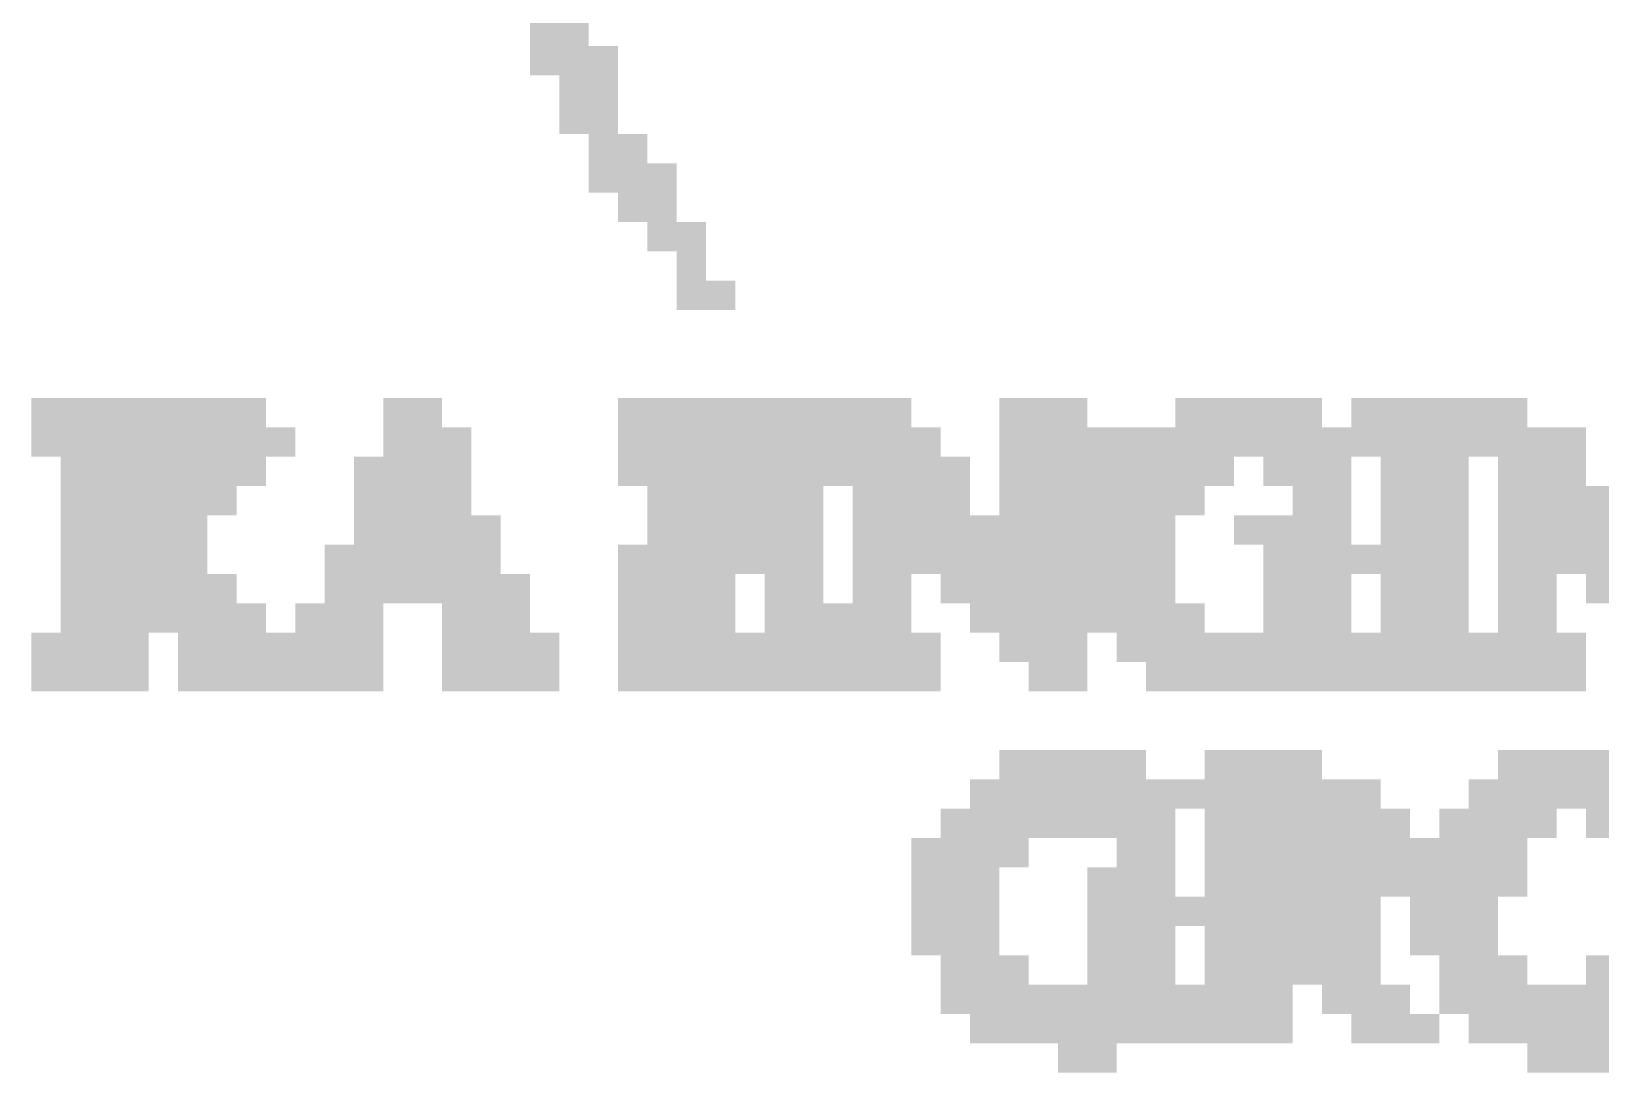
# Paper-space layout '03 Survey and Location' of a CAD drawing. Header units: millimetres. Extents: x 5 to 415, y 7 to 290.
# Drawn here: x 369.41 to 379.04, y 88.08 to 94.47 of the extents above; entities that cross this region are included whole.
import ezdxf

# ---------------------------------------------------------------- set-up
doc = ezdxf.new("R2010")
doc.units = ezdxf.units.MM
doc.layers.add('BRANDING', color=7, linetype='Continuous')

# ---------------------------------------------------------------- blocks, each defined once
blk = doc.blocks.new('SHEET_03')
at = {"layer": 'BRANDING'}
for points in [[(372.47, 94.56), (372.83, 94.56), (372.47, 94.38), (372.83, 94.38)], [(372.47, 94.38), (372.65, 94.38), (372.47, 94.2), (372.65, 94.2)], [(372.65, 94.38), (372.83, 94.38), (372.65, 94.2), (372.83, 94.2)], [(372.83, 94.38), (373.01, 94.38), (372.83, 94.2), (373.01, 94.2)], [(372.65, 94.2), (372.83, 94.2), (372.65, 94.02), (372.83, 94.02)], [(372.83, 94.2), (373.01, 94.2), (372.83, 94.02), (373.01, 94.02)], [(372.65, 94.02), (372.83, 94.02), (372.65, 93.84), (372.83, 93.84)], [(372.83, 94.02), (373.01, 94.02), (372.83, 93.84), (373.01, 93.84)], [(372.83, 93.84), (373.01, 93.84), (372.83, 93.66), (373.01, 93.66)], [(373.01, 93.84), (373.19, 93.84), (373.01, 93.66), (373.19, 93.66)], [(372.83, 93.66), (373.01, 93.66), (372.83, 93.48), (373.01, 93.48)], [(373.01, 93.66), (373.19, 93.66), (373.01, 93.48), (373.19, 93.48)], [(373.19, 93.66), (373.37, 93.66), (373.19, 93.48), (373.37, 93.48)], [(373.01, 93.48), (373.37, 93.48), (373.01, 93.3), (373.37, 93.3)], [(373.19, 93.3), (373.37, 93.3), (373.19, 93.12), (373.37, 93.12)], [(373.37, 93.3), (373.55, 93.3), (373.37, 93.12), (373.55, 93.12)], [(373.37, 93.12), (373.55, 93.12), (373.37, 92.94), (373.55, 92.94)], [(373.37, 92.94), (373.73, 92.94), (373.37, 92.76), (373.73, 92.76)], [(369.41, 92.22), (369.59, 92.22), (369.41, 92.04), (369.59, 92.04)], [(369.59, 92.22), (369.77, 92.22), (369.59, 92.04), (369.77, 92.04)], [(369.77, 92.22), (369.95, 92.22), (369.77, 92.04), (369.95, 92.04)], [(369.95, 92.22), (370.31, 92.22), (369.95, 92.04), (370.31, 92.04)], [(370.31, 92.22), (370.49, 92.22), (370.31, 92.04), (370.49, 92.04)], [(370.49, 92.22), (370.67, 92.22), (370.49, 92.04), (370.67, 92.04)], [(370.67, 92.22), (370.85, 92.22), (370.67, 92.04), (370.85, 92.04)], [(371.57, 92.22), (371.93, 92.22), (371.57, 92.04), (371.93, 92.04)], [(373.01, 92.22), (373.19, 92.22), (373.01, 92.04), (373.19, 92.04)], [(373.19, 92.22), (373.37, 92.22), (373.19, 92.04), (373.37, 92.04)], [(373.37, 92.22), (373.73, 92.22), (373.37, 92.04), (373.73, 92.04)], [(373.73, 92.22), (373.91, 92.22), (373.73, 92.04), (373.91, 92.04)], [(373.91, 92.22), (374.09, 92.22), (373.91, 92.04), (374.09, 92.04)], [(374.09, 92.22), (374.27, 92.22), (374.09, 92.04), (374.27, 92.04)], [(374.27, 92.22), (374.63, 92.22), (374.27, 92.04), (374.63, 92.04)], [(374.63, 92.22), (374.81, 92.22), (374.63, 92.04), (374.81, 92.04)], [(375.35, 92.22), (375.53, 92.22), (375.35, 92.04), (375.53, 92.04)], [(375.53, 92.22), (375.71, 92.22), (375.53, 92.04), (375.71, 92.04)], [(375.71, 92.22), (375.89, 92.22), (375.71, 92.04), (375.89, 92.04)], [(376.43, 92.22), (376.61, 92.22), (376.43, 92.04), (376.61, 92.04)], [(376.61, 92.22), (376.79, 92.22), (376.61, 92.04), (376.79, 92.04)], [(376.79, 92.22), (376.97, 92.22), (376.79, 92.04), (376.97, 92.04)], [(376.97, 92.22), (377.15, 92.22), (376.97, 92.04), (377.15, 92.04)], [(377.15, 92.22), (377.33, 92.22), (377.15, 92.04), (377.33, 92.04)], [(377.51, 92.22), (377.69, 92.22), (377.51, 92.04), (377.69, 92.04)], [(377.69, 92.22), (377.87, 92.22), (377.69, 92.04), (377.87, 92.04)], [(377.87, 92.22), (378.05, 92.22), (377.87, 92.04), (378.05, 92.04)], [(378.05, 92.22), (378.23, 92.22), (378.05, 92.04), (378.23, 92.04)], [(378.23, 92.22), (378.41, 92.22), (378.23, 92.04), (378.41, 92.04)], [(378.41, 92.22), (378.59, 92.22), (378.41, 92.04), (378.59, 92.04)], [(369.41, 92.04), (369.59, 92.04), (369.41, 91.86), (369.59, 91.86)], [(369.59, 92.04), (369.95, 92.04), (369.59, 91.86), (369.95, 91.86)], [(369.95, 92.04), (370.13, 92.04), (369.95, 91.86), (370.13, 91.86)], [(370.13, 92.04), (370.31, 92.04), (370.13, 91.86), (370.31, 91.86)], [(370.31, 92.04), (370.49, 92.04), (370.31, 91.86), (370.49, 91.86)], [(370.49, 92.04), (370.67, 92.04), (370.49, 91.86), (370.67, 91.86)], [(370.67, 92.04), (370.85, 92.04), (370.67, 91.86), (370.85, 91.86)], [(370.85, 92.04), (371.03, 92.04), (370.85, 91.86), (371.03, 91.86)], [(371.57, 92.04), (371.75, 92.04), (371.57, 91.86), (371.75, 91.86)], [(371.75, 92.04), (371.93, 92.04), (371.75, 91.86), (371.93, 91.86)], [(371.93, 92.04), (372.11, 92.04), (371.93, 91.86), (372.11, 91.86)], [(373.01, 92.04), (373.19, 92.04), (373.01, 91.86), (373.19, 91.86)], [(373.19, 92.04), (373.37, 92.04), (373.19, 91.86), (373.37, 91.86)], [(373.37, 92.04), (373.91, 92.04), (373.37, 91.86), (373.91, 91.86)], [(373.91, 92.04), (374.09, 92.04), (373.91, 91.86), (374.09, 91.86)], [(374.09, 92.04), (374.27, 92.04), (374.09, 91.86), (374.27, 91.86)], [(374.27, 92.04), (374.45, 92.04), (374.27, 91.86), (374.45, 91.86)], [(374.45, 92.04), (374.63, 92.04), (374.45, 91.86), (374.63, 91.86)], [(374.63, 92.04), (374.81, 92.04), (374.63, 91.86), (374.81, 91.86)], [(374.81, 92.04), (374.99, 92.04), (374.81, 91.86), (374.99, 91.86)], [(375.35, 92.04), (375.53, 92.04), (375.35, 91.86), (375.53, 91.86)], [(375.53, 92.04), (375.71, 92.04), (375.53, 91.86), (375.71, 91.86)], [(375.71, 92.04), (375.89, 92.04), (375.71, 91.86), (375.89, 91.86)], [(375.89, 92.04), (376.25, 92.04), (375.89, 91.86), (376.25, 91.86)], [(376.25, 92.04), (376.43, 92.04), (376.25, 91.86), (376.43, 91.86)], [(376.43, 92.04), (376.61, 92.04), (376.43, 91.86), (376.61, 91.86)], [(376.61, 92.04), (376.79, 92.04), (376.61, 91.86), (376.79, 91.86)], [(376.79, 92.04), (376.97, 92.04), (376.79, 91.86), (376.97, 91.86)], [(376.97, 92.04), (377.15, 92.04), (376.97, 91.86), (377.15, 91.86)], [(377.15, 92.04), (377.33, 92.04), (377.15, 91.86), (377.33, 91.86)], [(377.33, 92.04), (377.51, 92.04), (377.33, 91.86), (377.51, 91.86)], [(377.51, 92.04), (377.69, 92.04), (377.51, 91.86), (377.69, 91.86)], [(377.69, 92.04), (377.87, 92.04), (377.69, 91.86), (377.87, 91.86)], [(377.87, 92.04), (378.23, 92.04), (377.87, 91.86), (378.23, 91.86)], [(378.23, 92.04), (378.41, 92.04), (378.23, 91.86), (378.41, 91.86)], [(378.41, 92.04), (378.59, 92.04), (378.41, 91.86), (378.59, 91.86)], [(378.59, 92.04), (378.77, 92.04), (378.59, 91.86), (378.77, 91.86)], [(378.77, 92.04), (378.95, 92.04), (378.77, 91.86), (378.95, 91.86)], [(369.59, 91.86), (369.77, 91.86), (369.59, 91.68), (369.77, 91.68)], [(369.77, 91.86), (369.95, 91.86), (369.77, 91.68), (369.95, 91.68)], [(369.95, 91.86), (370.31, 91.86), (369.95, 91.68), (370.31, 91.68)], [(370.31, 91.86), (370.49, 91.86), (370.31, 91.68), (370.49, 91.68)], [(370.49, 91.86), (370.67, 91.86), (370.49, 91.68), (370.67, 91.68)], [(370.67, 91.86), (370.85, 91.86), (370.67, 91.68), (370.85, 91.68)], [(371.39, 91.86), (371.57, 91.86), (371.39, 91.68), (371.57, 91.68)], [(371.57, 91.86), (371.93, 91.86), (371.57, 91.68), (371.93, 91.68)], [(371.93, 91.86), (372.11, 91.86), (371.93, 91.68), (372.11, 91.68)], [(373.01, 91.86), (373.19, 91.86), (373.01, 91.68), (373.19, 91.68)], [(373.19, 91.86), (373.55, 91.86), (373.19, 91.68), (373.55, 91.68)], [(373.55, 91.86), (373.73, 91.86), (373.55, 91.68), (373.73, 91.68)], [(373.73, 91.86), (373.91, 91.86), (373.73, 91.68), (373.91, 91.68)], [(373.91, 91.86), (374.09, 91.86), (373.91, 91.68), (374.09, 91.68)], [(374.09, 91.86), (374.27, 91.86), (374.09, 91.68), (374.27, 91.68)], [(374.27, 91.86), (374.45, 91.86), (374.27, 91.68), (374.45, 91.68)], [(374.45, 91.86), (374.63, 91.86), (374.45, 91.68), (374.63, 91.68)], [(374.63, 91.86), (374.81, 91.86), (374.63, 91.68), (374.81, 91.68)], [(374.81, 91.86), (374.99, 91.86), (374.81, 91.68), (374.99, 91.68)], [(374.99, 91.86), (375.17, 91.86), (374.99, 91.68), (375.17, 91.68)], [(375.35, 91.86), (375.53, 91.86), (375.35, 91.68), (375.53, 91.68)], [(375.53, 91.86), (375.71, 91.86), (375.53, 91.68), (375.71, 91.68)], [(375.71, 91.86), (375.89, 91.86), (375.71, 91.68), (375.89, 91.68)], [(375.89, 91.86), (376.07, 91.86), (375.89, 91.68), (376.07, 91.68)], [(376.07, 91.86), (376.25, 91.86), (376.07, 91.68), (376.25, 91.68)], [(376.25, 91.86), (376.43, 91.86), (376.25, 91.68), (376.43, 91.68)], [(376.43, 91.86), (376.61, 91.86), (376.43, 91.68), (376.61, 91.68)], [(376.61, 91.86), (376.79, 91.86), (376.61, 91.68), (376.79, 91.68)], [(376.97, 91.86), (377.15, 91.86), (376.97, 91.68), (377.15, 91.68)], [(377.15, 91.86), (377.33, 91.86), (377.15, 91.68), (377.33, 91.68)], [(377.33, 91.86), (377.51, 91.86), (377.33, 91.68), (377.51, 91.68)], [(377.69, 91.86), (377.87, 91.86), (377.69, 91.68), (377.87, 91.68)], [(377.87, 91.86), (378.05, 91.86), (377.87, 91.68), (378.05, 91.68)], [(378.05, 91.86), (378.23, 91.86), (378.05, 91.68), (378.23, 91.68)], [(378.41, 91.86), (378.59, 91.86), (378.41, 91.68), (378.59, 91.68)], [(378.59, 91.86), (378.77, 91.86), (378.59, 91.68), (378.77, 91.68)], [(378.77, 91.86), (378.95, 91.86), (378.77, 91.68), (378.95, 91.68)], [(369.59, 91.68), (369.77, 91.68), (369.59, 91.5), (369.77, 91.5)], [(369.77, 91.68), (369.95, 91.68), (369.77, 91.5), (369.95, 91.5)], [(369.95, 91.68), (370.13, 91.68), (369.95, 91.5), (370.13, 91.5)], [(370.13, 91.68), (370.31, 91.68), (370.13, 91.5), (370.31, 91.5)], [(370.31, 91.68), (370.49, 91.68), (370.31, 91.5), (370.49, 91.5)], [(370.49, 91.68), (370.67, 91.68), (370.49, 91.5), (370.67, 91.5)], [(371.39, 91.68), (371.57, 91.68), (371.39, 91.5), (371.57, 91.5)], [(371.57, 91.68), (371.75, 91.68), (371.57, 91.5), (371.75, 91.5)], [(371.75, 91.68), (371.93, 91.68), (371.75, 91.5), (371.93, 91.5)], [(371.93, 91.68), (372.11, 91.68), (371.93, 91.5), (372.11, 91.5)], [(373.19, 91.68), (373.55, 91.68), (373.19, 91.5), (373.55, 91.5)], [(373.55, 91.68), (373.91, 91.68), (373.55, 91.5), (373.91, 91.5)], [(373.91, 91.68), (374.09, 91.68), (373.91, 91.5), (374.09, 91.5)], [(374.09, 91.68), (374.27, 91.68), (374.09, 91.5), (374.27, 91.5)], [(374.45, 91.68), (374.63, 91.68), (374.45, 91.5), (374.63, 91.5)], [(374.63, 91.68), (374.99, 91.68), (374.63, 91.5), (374.99, 91.5)], [(374.99, 91.68), (375.17, 91.68), (374.99, 91.5), (375.17, 91.5)], [(375.35, 91.68), (375.53, 91.68), (375.35, 91.5), (375.53, 91.5)], [(375.53, 91.68), (375.71, 91.68), (375.53, 91.5), (375.71, 91.5)], [(375.71, 91.68), (376.07, 91.68), (375.71, 91.5), (376.07, 91.5)], [(376.07, 91.68), (376.25, 91.68), (376.07, 91.5), (376.25, 91.5)], [(376.25, 91.68), (376.43, 91.68), (376.25, 91.5), (376.43, 91.5)], [(376.43, 91.68), (376.61, 91.68), (376.43, 91.5), (376.61, 91.5)], [(377.15, 91.68), (377.51, 91.68), (377.15, 91.5), (377.51, 91.5)], [(377.69, 91.68), (377.87, 91.68), (377.69, 91.5), (377.87, 91.5)], [(377.87, 91.68), (378.05, 91.68), (377.87, 91.5), (378.05, 91.5)], [(378.05, 91.68), (378.23, 91.68), (378.05, 91.5), (378.23, 91.5)], [(378.41, 91.68), (378.59, 91.68), (378.41, 91.5), (378.59, 91.5)], [(378.59, 91.68), (378.77, 91.68), (378.59, 91.5), (378.77, 91.5)], [(378.77, 91.68), (378.95, 91.68), (378.77, 91.5), (378.95, 91.5)], [(378.95, 91.68), (379.13, 91.68), (378.95, 91.5), (379.13, 91.5)], [(369.59, 91.5), (369.77, 91.5), (369.59, 91.32), (369.77, 91.32)], [(369.77, 91.5), (370.13, 91.5), (369.77, 91.32), (370.13, 91.32)], [(370.13, 91.5), (370.31, 91.5), (370.13, 91.32), (370.31, 91.32)], [(370.31, 91.5), (370.49, 91.5), (370.31, 91.32), (370.49, 91.32)], [(371.39, 91.5), (371.75, 91.5), (371.39, 91.32), (371.75, 91.32)], [(371.75, 91.5), (371.93, 91.5), (371.75, 91.32), (371.93, 91.32)], [(371.93, 91.5), (372.11, 91.5), (371.93, 91.32), (372.11, 91.32)], [(372.11, 91.5), (372.29, 91.5), (372.11, 91.32), (372.29, 91.32)], [(373.19, 91.5), (373.55, 91.5), (373.19, 91.32), (373.55, 91.32)], [(373.55, 91.5), (374.09, 91.5), (373.55, 91.32), (374.09, 91.32)], [(374.09, 91.5), (374.27, 91.5), (374.09, 91.32), (374.27, 91.32)], [(374.45, 91.5), (374.63, 91.5), (374.45, 91.32), (374.63, 91.32)], [(374.63, 91.5), (374.99, 91.5), (374.63, 91.32), (374.99, 91.32)], [(374.99, 91.5), (375.17, 91.5), (374.99, 91.32), (375.17, 91.32)], [(375.17, 91.5), (375.35, 91.5), (375.17, 91.32), (375.35, 91.32)], [(375.35, 91.5), (375.53, 91.5), (375.35, 91.32), (375.53, 91.32)], [(375.53, 91.5), (375.71, 91.5), (375.53, 91.32), (375.71, 91.32)], [(375.71, 91.5), (375.89, 91.5), (375.71, 91.32), (375.89, 91.32)], [(375.89, 91.5), (376.07, 91.5), (375.89, 91.32), (376.07, 91.32)], [(376.07, 91.5), (376.25, 91.5), (376.07, 91.32), (376.25, 91.32)], [(376.25, 91.5), (376.43, 91.5), (376.25, 91.32), (376.43, 91.32)], [(376.79, 91.5), (376.97, 91.5), (376.79, 91.32), (376.97, 91.32)], [(376.97, 91.5), (377.33, 91.5), (376.97, 91.32), (377.33, 91.32)], [(377.33, 91.5), (377.51, 91.5), (377.33, 91.32), (377.51, 91.32)], [(377.69, 91.5), (377.87, 91.5), (377.69, 91.32), (377.87, 91.32)], [(377.87, 91.5), (378.05, 91.5), (377.87, 91.32), (378.05, 91.32)], [(378.05, 91.5), (378.23, 91.5), (378.05, 91.32), (378.23, 91.32)], [(378.41, 91.5), (378.59, 91.5), (378.41, 91.32), (378.59, 91.32)], [(378.59, 91.5), (378.77, 91.5), (378.59, 91.32), (378.77, 91.32)], [(378.77, 91.5), (379.13, 91.5), (378.77, 91.32), (379.13, 91.32)], [(369.59, 91.32), (369.77, 91.32), (369.59, 91.14), (369.77, 91.14)], [(369.77, 91.32), (370.13, 91.32), (369.77, 91.14), (370.13, 91.14)], [(370.13, 91.32), (370.31, 91.32), (370.13, 91.14), (370.31, 91.14)], [(370.31, 91.32), (370.49, 91.32), (370.31, 91.14), (370.49, 91.14)], [(371.21, 91.32), (371.39, 91.32), (371.21, 91.14), (371.39, 91.14)], [(371.39, 91.32), (371.57, 91.32), (371.39, 91.14), (371.57, 91.14)], [(371.57, 91.32), (371.93, 91.32), (371.57, 91.14), (371.93, 91.14)], [(371.93, 91.32), (372.11, 91.32), (371.93, 91.14), (372.11, 91.14)], [(372.11, 91.32), (372.29, 91.32), (372.11, 91.14), (372.29, 91.14)], [(373.01, 91.32), (373.19, 91.32), (373.01, 91.14), (373.19, 91.14)], [(373.19, 91.32), (373.55, 91.32), (373.19, 91.14), (373.55, 91.14)], [(373.55, 91.32), (374.09, 91.32), (373.55, 91.14), (374.09, 91.14)], [(374.09, 91.32), (374.27, 91.32), (374.09, 91.14), (374.27, 91.14)], [(374.45, 91.32), (374.63, 91.32), (374.45, 91.14), (374.63, 91.14)], [(374.63, 91.32), (374.81, 91.32), (374.63, 91.14), (374.81, 91.14)], [(374.81, 91.32), (374.99, 91.32), (374.81, 91.14), (374.99, 91.14)], [(374.99, 91.32), (375.17, 91.32), (374.99, 91.14), (375.17, 91.14)], [(375.17, 91.32), (375.35, 91.32), (375.17, 91.14), (375.35, 91.14)], [(375.35, 91.32), (375.53, 91.32), (375.35, 91.14), (375.53, 91.14)], [(375.53, 91.32), (375.71, 91.32), (375.53, 91.14), (375.71, 91.14)], [(375.71, 91.32), (375.89, 91.32), (375.71, 91.14), (375.89, 91.14)], [(375.89, 91.32), (376.07, 91.32), (375.89, 91.14), (376.07, 91.14)], [(376.07, 91.32), (376.25, 91.32), (376.07, 91.14), (376.25, 91.14)], [(376.25, 91.32), (376.43, 91.32), (376.25, 91.14), (376.43, 91.14)], [(376.97, 91.32), (377.15, 91.32), (376.97, 91.14), (377.15, 91.14)], [(377.15, 91.32), (377.33, 91.32), (377.15, 91.14), (377.33, 91.14)], [(377.33, 91.32), (377.51, 91.32), (377.33, 91.14), (377.51, 91.14)], [(377.51, 91.32), (377.69, 91.32), (377.51, 91.14), (377.69, 91.14)], [(377.69, 91.32), (377.87, 91.32), (377.69, 91.14), (377.87, 91.14)], [(377.87, 91.32), (378.05, 91.32), (377.87, 91.14), (378.05, 91.14)], [(378.05, 91.32), (378.23, 91.32), (378.05, 91.14), (378.23, 91.14)], [(378.41, 91.32), (378.59, 91.32), (378.41, 91.14), (378.59, 91.14)], [(378.59, 91.32), (378.77, 91.32), (378.59, 91.14), (378.77, 91.14)], [(378.77, 91.32), (378.95, 91.32), (378.77, 91.14), (378.95, 91.14)], [(378.95, 91.32), (379.31, 91.32), (378.95, 91.14), (379.31, 91.14)], [(369.59, 91.14), (369.77, 91.14), (369.59, 90.96), (369.77, 90.96)], [(369.77, 91.14), (369.95, 91.14), (369.77, 90.96), (369.95, 90.96)], [(369.95, 91.14), (370.13, 91.14), (369.95, 90.96), (370.13, 90.96)], [(370.13, 91.14), (370.31, 91.14), (370.13, 90.96), (370.31, 90.96)], [(370.31, 91.14), (370.49, 91.14), (370.31, 90.96), (370.49, 90.96)], [(370.49, 91.14), (370.67, 91.14), (370.49, 90.96), (370.67, 90.96)], [(371.21, 91.14), (371.39, 91.14), (371.21, 90.96), (371.39, 90.96)], [(371.39, 91.14), (371.57, 91.14), (371.39, 90.96), (371.57, 90.96)], [(371.57, 91.14), (371.93, 91.14), (371.57, 90.96), (371.93, 90.96)], [(371.93, 91.14), (372.11, 91.14), (371.93, 90.96), (372.11, 90.96)], [(372.11, 91.14), (372.29, 91.14), (372.11, 90.96), (372.29, 90.96)], [(372.29, 91.14), (372.47, 91.14), (372.29, 90.96), (372.47, 90.96)], [(373.01, 91.14), (373.19, 91.14), (373.01, 90.96), (373.19, 90.96)], [(373.19, 91.14), (373.37, 91.14), (373.19, 90.96), (373.37, 90.96)], [(373.37, 91.14), (373.55, 91.14), (373.37, 90.96), (373.55, 90.96)], [(373.55, 91.14), (373.73, 91.14), (373.55, 90.96), (373.73, 90.96)], [(373.91, 91.14), (374.09, 91.14), (373.91, 90.96), (374.09, 90.96)], [(374.09, 91.14), (374.27, 91.14), (374.09, 90.96), (374.27, 90.96)], [(374.45, 91.14), (374.63, 91.14), (374.45, 90.96), (374.63, 90.96)], [(374.63, 91.14), (374.81, 91.14), (374.63, 90.96), (374.81, 90.96)], [(374.99, 91.14), (375.17, 91.14), (374.99, 90.96), (375.17, 90.96)], [(375.17, 91.14), (375.71, 91.14), (375.17, 90.96), (375.71, 90.96)], [(375.71, 91.14), (375.89, 91.14), (375.71, 90.96), (375.89, 90.96)], [(375.89, 91.14), (376.07, 91.14), (375.89, 90.96), (376.07, 90.96)], [(376.07, 91.14), (376.25, 91.14), (376.07, 90.96), (376.25, 90.96)], [(376.25, 91.14), (376.43, 91.14), (376.25, 90.96), (376.43, 90.96)], [(376.97, 91.14), (377.15, 91.14), (376.97, 90.96), (377.15, 90.96)], [(377.15, 91.14), (377.33, 91.14), (377.15, 90.96), (377.33, 90.96)], [(377.33, 91.14), (377.51, 91.14), (377.33, 90.96), (377.51, 90.96)], [(377.69, 91.14), (377.87, 91.14), (377.69, 90.96), (377.87, 90.96)], [(377.87, 91.14), (378.05, 91.14), (377.87, 90.96), (378.05, 90.96)], [(378.05, 91.14), (378.23, 91.14), (378.05, 90.96), (378.23, 90.96)], [(378.41, 91.14), (378.59, 91.14), (378.41, 90.96), (378.59, 90.96)], [(378.59, 91.14), (378.77, 91.14), (378.59, 90.96), (378.77, 90.96)], [(378.95, 91.14), (379.13, 91.14), (378.95, 90.96), (379.13, 90.96)], [(369.59, 90.96), (369.95, 90.96), (369.59, 90.78), (369.95, 90.78)], [(369.95, 90.96), (370.13, 90.96), (369.95, 90.78), (370.13, 90.78)], [(370.13, 90.96), (370.31, 90.96), (370.13, 90.78), (370.31, 90.78)], [(370.31, 90.96), (370.49, 90.96), (370.31, 90.78), (370.49, 90.78)], [(370.49, 90.96), (370.67, 90.96), (370.49, 90.78), (370.67, 90.78)], [(370.67, 90.96), (370.85, 90.96), (370.67, 90.78), (370.85, 90.78)], [(371.03, 90.96), (371.21, 90.96), (371.03, 90.78), (371.21, 90.78)], [(371.21, 90.96), (371.39, 90.96), (371.21, 90.78), (371.39, 90.78)], [(371.39, 90.96), (371.57, 90.96), (371.39, 90.78), (371.57, 90.78)], [(371.93, 90.96), (372.11, 90.96), (371.93, 90.78), (372.11, 90.78)], [(372.11, 90.96), (372.29, 90.96), (372.11, 90.78), (372.29, 90.78)], [(372.29, 90.96), (372.47, 90.96), (372.29, 90.78), (372.47, 90.78)], [(373.01, 90.96), (373.19, 90.96), (373.01, 90.78), (373.19, 90.78)], [(373.19, 90.96), (373.37, 90.96), (373.19, 90.78), (373.37, 90.78)], [(373.37, 90.96), (373.55, 90.96), (373.37, 90.78), (373.55, 90.78)], [(373.55, 90.96), (373.73, 90.96), (373.55, 90.78), (373.73, 90.78)], [(373.91, 90.96), (374.09, 90.96), (373.91, 90.78), (374.09, 90.78)], [(374.09, 90.96), (374.27, 90.96), (374.09, 90.78), (374.27, 90.78)], [(374.27, 90.96), (374.45, 90.96), (374.27, 90.78), (374.45, 90.78)], [(374.45, 90.96), (374.63, 90.96), (374.45, 90.78), (374.63, 90.78)], [(374.63, 90.96), (374.81, 90.96), (374.63, 90.78), (374.81, 90.78)], [(375.17, 90.96), (375.35, 90.96), (375.17, 90.78), (375.35, 90.78)], [(375.35, 90.96), (375.53, 90.96), (375.35, 90.78), (375.53, 90.78)], [(375.53, 90.96), (375.71, 90.96), (375.53, 90.78), (375.71, 90.78)], [(375.71, 90.96), (375.89, 90.96), (375.71, 90.78), (375.89, 90.78)], [(375.89, 90.96), (376.07, 90.96), (375.89, 90.78), (376.07, 90.78)], [(376.07, 90.96), (376.25, 90.96), (376.07, 90.78), (376.25, 90.78)], [(376.25, 90.96), (376.43, 90.96), (376.25, 90.78), (376.43, 90.78)], [(376.43, 90.96), (376.61, 90.96), (376.43, 90.78), (376.61, 90.78)], [(376.97, 90.96), (377.15, 90.96), (376.97, 90.78), (377.15, 90.78)], [(377.15, 90.96), (377.33, 90.96), (377.15, 90.78), (377.33, 90.78)], [(377.33, 90.96), (377.51, 90.96), (377.33, 90.78), (377.51, 90.78)], [(377.69, 90.96), (377.87, 90.96), (377.69, 90.78), (377.87, 90.78)], [(377.87, 90.96), (378.05, 90.96), (377.87, 90.78), (378.05, 90.78)], [(378.05, 90.96), (378.23, 90.96), (378.05, 90.78), (378.23, 90.78)], [(378.41, 90.96), (378.59, 90.96), (378.41, 90.78), (378.59, 90.78)], [(378.59, 90.96), (378.77, 90.96), (378.59, 90.78), (378.77, 90.78)], [(369.41, 90.78), (369.59, 90.78), (369.41, 90.6), (369.59, 90.6)], [(369.59, 90.78), (369.95, 90.78), (369.59, 90.6), (369.95, 90.6)], [(369.95, 90.78), (370.13, 90.78), (369.95, 90.6), (370.13, 90.6)], [(370.31, 90.78), (370.49, 90.78), (370.31, 90.6), (370.49, 90.6)], [(370.49, 90.78), (370.67, 90.78), (370.49, 90.6), (370.67, 90.6)], [(370.67, 90.78), (370.85, 90.78), (370.67, 90.6), (370.85, 90.6)], [(370.85, 90.78), (371.03, 90.78), (370.85, 90.6), (371.03, 90.6)], [(371.03, 90.78), (371.21, 90.78), (371.03, 90.6), (371.21, 90.6)], [(371.21, 90.78), (371.39, 90.78), (371.21, 90.6), (371.39, 90.6)], [(371.39, 90.78), (371.57, 90.78), (371.39, 90.6), (371.57, 90.6)], [(371.93, 90.78), (372.11, 90.78), (371.93, 90.6), (372.11, 90.6)], [(372.11, 90.78), (372.29, 90.78), (372.11, 90.6), (372.29, 90.6)], [(372.29, 90.78), (372.47, 90.78), (372.29, 90.6), (372.47, 90.6)], [(372.47, 90.78), (372.65, 90.78), (372.47, 90.6), (372.65, 90.6)], [(373.01, 90.78), (373.19, 90.78), (373.01, 90.6), (373.19, 90.6)], [(373.19, 90.78), (373.37, 90.78), (373.19, 90.6), (373.37, 90.6)], [(373.37, 90.78), (373.55, 90.78), (373.37, 90.6), (373.55, 90.6)], [(373.55, 90.78), (373.91, 90.78), (373.55, 90.6), (373.91, 90.6)], [(373.91, 90.78), (374.27, 90.78), (373.91, 90.6), (374.27, 90.6)], [(374.27, 90.78), (374.45, 90.78), (374.27, 90.6), (374.45, 90.6)], [(374.45, 90.78), (374.63, 90.78), (374.45, 90.6), (374.63, 90.6)], [(374.63, 90.78), (374.81, 90.78), (374.63, 90.6), (374.81, 90.6)], [(374.81, 90.78), (374.99, 90.78), (374.81, 90.6), (374.99, 90.6)], [(375.35, 90.78), (375.53, 90.78), (375.35, 90.6), (375.53, 90.6)], [(375.53, 90.78), (375.71, 90.78), (375.53, 90.6), (375.71, 90.6)], [(375.71, 90.78), (375.89, 90.78), (375.71, 90.6), (375.89, 90.6)], [(376.07, 90.78), (376.25, 90.78), (376.07, 90.6), (376.25, 90.6)], [(376.25, 90.78), (376.43, 90.78), (376.25, 90.6), (376.43, 90.6)], [(376.43, 90.78), (376.61, 90.78), (376.43, 90.6), (376.61, 90.6)], [(376.61, 90.78), (376.97, 90.78), (376.61, 90.6), (376.97, 90.6)], [(376.97, 90.78), (377.15, 90.78), (376.97, 90.6), (377.15, 90.6)], [(377.15, 90.78), (377.33, 90.78), (377.15, 90.6), (377.33, 90.6)], [(377.33, 90.78), (377.69, 90.78), (377.33, 90.6), (377.69, 90.6)], [(377.69, 90.78), (378.05, 90.78), (377.69, 90.6), (378.05, 90.6)], [(378.05, 90.78), (378.41, 90.78), (378.05, 90.6), (378.41, 90.6)], [(378.41, 90.78), (378.59, 90.78), (378.41, 90.6), (378.59, 90.6)], [(378.59, 90.78), (378.77, 90.78), (378.59, 90.6), (378.77, 90.6)], [(378.77, 90.78), (378.95, 90.78), (378.77, 90.6), (378.95, 90.6)], [(369.41, 90.6), (369.59, 90.6), (369.41, 90.42), (369.59, 90.42)], [(369.59, 90.6), (369.77, 90.6), (369.59, 90.42), (369.77, 90.42)], [(369.77, 90.6), (369.95, 90.6), (369.77, 90.42), (369.95, 90.42)], [(369.95, 90.6), (370.13, 90.6), (369.95, 90.42), (370.13, 90.42)], [(370.31, 90.6), (370.49, 90.6), (370.31, 90.42), (370.49, 90.42)], [(370.49, 90.6), (370.85, 90.6), (370.49, 90.42), (370.85, 90.42)], [(370.85, 90.6), (371.39, 90.6), (370.85, 90.42), (371.39, 90.42)], [(371.39, 90.6), (371.57, 90.6), (371.39, 90.42), (371.57, 90.42)], [(371.93, 90.6), (372.11, 90.6), (371.93, 90.42), (372.11, 90.42)], [(372.11, 90.6), (372.47, 90.6), (372.11, 90.42), (372.47, 90.42)], [(372.47, 90.6), (372.65, 90.6), (372.47, 90.42), (372.65, 90.42)], [(373.01, 90.6), (373.19, 90.6), (373.01, 90.42), (373.19, 90.42)], [(373.19, 90.6), (374.09, 90.6), (373.19, 90.42), (374.09, 90.42)], [(374.09, 90.6), (374.27, 90.6), (374.09, 90.42), (374.27, 90.42)], [(374.27, 90.6), (374.45, 90.6), (374.27, 90.42), (374.45, 90.42)], [(374.45, 90.6), (374.63, 90.6), (374.45, 90.42), (374.63, 90.42)], [(374.63, 90.6), (374.81, 90.6), (374.63, 90.42), (374.81, 90.42)], [(374.81, 90.6), (374.99, 90.6), (374.81, 90.42), (374.99, 90.42)], [(375.53, 90.6), (375.71, 90.6), (375.53, 90.42), (375.71, 90.42)], [(375.71, 90.6), (375.89, 90.6), (375.71, 90.42), (375.89, 90.42)], [(376.25, 90.6), (376.43, 90.6), (376.25, 90.42), (376.43, 90.42)], [(376.43, 90.6), (376.61, 90.6), (376.43, 90.42), (376.61, 90.42)], [(376.61, 90.6), (377.15, 90.6), (376.61, 90.42), (377.15, 90.42)], [(377.15, 90.6), (377.33, 90.6), (377.15, 90.42), (377.33, 90.42)], [(377.33, 90.6), (377.51, 90.6), (377.33, 90.42), (377.51, 90.42)], [(377.51, 90.6), (377.69, 90.6), (377.51, 90.42), (377.69, 90.42)], [(377.69, 90.6), (378.05, 90.6), (377.69, 90.42), (378.05, 90.42)], [(378.05, 90.6), (378.23, 90.6), (378.05, 90.42), (378.23, 90.42)], [(378.23, 90.6), (378.41, 90.6), (378.23, 90.42), (378.41, 90.42)], [(378.41, 90.6), (378.77, 90.6), (378.41, 90.42), (378.77, 90.42)], [(378.77, 90.6), (378.95, 90.6), (378.77, 90.42), (378.95, 90.42)], [(375.35, 90.06), (375.53, 90.06), (375.35, 89.88), (375.53, 89.88)], [(375.53, 90.06), (375.89, 90.06), (375.53, 89.88), (375.89, 89.88)], [(375.89, 90.06), (376.25, 90.06), (375.89, 89.88), (376.25, 89.88)], [(376.61, 90.06), (377.33, 90.06), (376.61, 89.88), (377.33, 89.88)], [(378.41, 90.06), (378.59, 90.06), (378.41, 89.88), (378.59, 89.88)], [(378.59, 90.06), (378.95, 90.06), (378.59, 89.88), (378.95, 89.88)], [(378.95, 90.06), (379.13, 90.06), (378.95, 89.88), (379.13, 89.88)], [(375.17, 89.88), (375.35, 89.88), (375.17, 89.7), (375.35, 89.7)], [(375.35, 89.88), (375.71, 89.88), (375.35, 89.7), (375.71, 89.7)], [(375.71, 89.88), (375.89, 89.88), (375.71, 89.7), (375.89, 89.7)], [(375.89, 89.88), (376.07, 89.88), (375.89, 89.7), (376.07, 89.7)], [(376.07, 89.88), (376.25, 89.88), (376.07, 89.7), (376.25, 89.7)], [(376.25, 89.88), (376.61, 89.88), (376.25, 89.7), (376.61, 89.7)], [(376.61, 89.88), (376.79, 89.88), (376.61, 89.7), (376.79, 89.7)], [(376.79, 89.88), (376.97, 89.88), (376.79, 89.7), (376.97, 89.7)], [(376.97, 89.88), (377.33, 89.88), (376.97, 89.7), (377.33, 89.7)], [(377.33, 89.88), (377.51, 89.88), (377.33, 89.7), (377.51, 89.7)], [(377.51, 89.88), (377.69, 89.88), (377.51, 89.7), (377.69, 89.7)], [(378.23, 89.88), (378.41, 89.88), (378.23, 89.7), (378.41, 89.7)], [(378.41, 89.88), (378.59, 89.88), (378.41, 89.7), (378.59, 89.7)], [(378.59, 89.88), (379.13, 89.88), (378.59, 89.7), (379.13, 89.7)], [(374.99, 89.7), (375.17, 89.7), (374.99, 89.52), (375.17, 89.52)], [(375.17, 89.7), (375.35, 89.7), (375.17, 89.52), (375.35, 89.52)], [(375.35, 89.7), (375.53, 89.7), (375.35, 89.52), (375.53, 89.52)], [(375.53, 89.7), (376.07, 89.7), (375.53, 89.52), (376.07, 89.52)], [(376.07, 89.7), (376.25, 89.7), (376.07, 89.52), (376.25, 89.52)], [(376.25, 89.7), (376.43, 89.7), (376.25, 89.52), (376.43, 89.52)], [(376.61, 89.7), (376.79, 89.7), (376.61, 89.52), (376.79, 89.52)], [(376.79, 89.7), (376.97, 89.7), (376.79, 89.52), (376.97, 89.52)], [(376.97, 89.7), (377.33, 89.7), (376.97, 89.52), (377.33, 89.52)], [(377.33, 89.7), (377.51, 89.7), (377.33, 89.52), (377.51, 89.52)], [(377.51, 89.7), (377.69, 89.7), (377.51, 89.52), (377.69, 89.52)], [(377.69, 89.7), (377.87, 89.7), (377.69, 89.52), (377.87, 89.52)], [(378.05, 89.7), (378.23, 89.7), (378.05, 89.52), (378.23, 89.52)], [(378.23, 89.7), (378.59, 89.7), (378.23, 89.52), (378.59, 89.52)], [(378.59, 89.7), (378.77, 89.7), (378.59, 89.52), (378.77, 89.52)], [(378.95, 89.7), (379.13, 89.7), (378.95, 89.52), (379.13, 89.52)], [(374.81, 89.52), (374.99, 89.52), (374.81, 89.34), (374.99, 89.34)], [(374.99, 89.52), (375.35, 89.52), (374.99, 89.34), (375.35, 89.34)], [(375.35, 89.52), (375.53, 89.52), (375.35, 89.34), (375.53, 89.34)], [(376.07, 89.52), (376.25, 89.52), (376.07, 89.34), (376.25, 89.34)], [(376.25, 89.52), (376.43, 89.52), (376.25, 89.34), (376.43, 89.34)], [(376.61, 89.52), (376.79, 89.52), (376.61, 89.34), (376.79, 89.34)], [(376.79, 89.52), (376.97, 89.52), (376.79, 89.34), (376.97, 89.34)], [(376.97, 89.52), (377.33, 89.52), (376.97, 89.34), (377.33, 89.34)], [(377.33, 89.52), (377.51, 89.52), (377.33, 89.34), (377.51, 89.34)], [(377.51, 89.52), (377.69, 89.52), (377.51, 89.34), (377.69, 89.34)], [(377.69, 89.52), (377.87, 89.52), (377.69, 89.34), (377.87, 89.34)], [(377.87, 89.52), (378.05, 89.52), (377.87, 89.34), (378.05, 89.34)], [(378.05, 89.52), (378.23, 89.52), (378.05, 89.34), (378.23, 89.34)], [(378.23, 89.52), (378.41, 89.52), (378.23, 89.34), (378.41, 89.34)], [(378.41, 89.52), (378.59, 89.52), (378.41, 89.34), (378.59, 89.34)], [(374.81, 89.34), (374.99, 89.34), (374.81, 89.16), (374.99, 89.16)], [(374.99, 89.34), (375.17, 89.34), (374.99, 89.16), (375.17, 89.16)], [(375.17, 89.34), (375.35, 89.34), (375.17, 89.16), (375.35, 89.16)], [(375.89, 89.34), (376.43, 89.34), (375.89, 89.16), (376.43, 89.16)], [(376.61, 89.34), (376.79, 89.34), (376.61, 89.16), (376.79, 89.16)], [(376.79, 89.34), (376.97, 89.34), (376.79, 89.16), (376.97, 89.16)], [(376.97, 89.34), (377.15, 89.34), (376.97, 89.16), (377.15, 89.16)], [(377.15, 89.34), (377.33, 89.34), (377.15, 89.16), (377.33, 89.16)], [(377.33, 89.34), (377.69, 89.34), (377.33, 89.16), (377.69, 89.16)], [(377.69, 89.34), (377.87, 89.34), (377.69, 89.16), (377.87, 89.16)], [(377.87, 89.34), (378.05, 89.34), (377.87, 89.16), (378.05, 89.16)], [(378.05, 89.34), (378.41, 89.34), (378.05, 89.16), (378.41, 89.16)], [(378.41, 89.34), (378.59, 89.34), (378.41, 89.16), (378.59, 89.16)], [(374.81, 89.16), (374.99, 89.16), (374.81, 88.98), (374.99, 88.98)], [(374.99, 89.16), (375.17, 89.16), (374.99, 88.98), (375.17, 88.98)], [(375.17, 89.16), (375.35, 89.16), (375.17, 88.98), (375.35, 88.98)], [(375.89, 89.16), (376.07, 89.16), (375.89, 88.98), (376.07, 88.98)], [(376.07, 89.16), (376.25, 89.16), (376.07, 88.98), (376.25, 88.98)], [(376.25, 89.16), (376.43, 89.16), (376.25, 88.98), (376.43, 88.98)], [(376.43, 89.16), (376.61, 89.16), (376.43, 88.98), (376.61, 88.98)], [(376.61, 89.16), (376.79, 89.16), (376.61, 88.98), (376.79, 88.98)], [(376.79, 89.16), (376.97, 89.16), (376.79, 88.98), (376.97, 88.98)], [(376.97, 89.16), (377.51, 89.16), (376.97, 88.98), (377.51, 88.98)], [(377.51, 89.16), (377.69, 89.16), (377.51, 88.98), (377.69, 88.98)], [(377.87, 89.16), (378.05, 89.16), (377.87, 88.98), (378.05, 88.98)], [(378.05, 89.16), (378.23, 89.16), (378.05, 88.98), (378.23, 88.98)], [(378.23, 89.16), (378.41, 89.16), (378.23, 88.98), (378.41, 88.98)], [(374.81, 88.98), (374.99, 88.98), (374.81, 88.8), (374.99, 88.8)], [(374.99, 88.98), (375.17, 88.98), (374.99, 88.8), (375.17, 88.8)], [(375.17, 88.98), (375.35, 88.98), (375.17, 88.8), (375.35, 88.8)], [(375.89, 88.98), (376.07, 88.98), (375.89, 88.8), (376.07, 88.8)], [(376.07, 88.98), (376.25, 88.98), (376.07, 88.8), (376.25, 88.8)], [(376.25, 88.98), (376.43, 88.98), (376.25, 88.8), (376.43, 88.8)], [(376.61, 88.98), (376.97, 88.98), (376.61, 88.8), (376.97, 88.8)], [(376.97, 88.98), (377.15, 88.98), (376.97, 88.8), (377.15, 88.8)], [(377.15, 88.98), (377.51, 88.98), (377.15, 88.8), (377.51, 88.8)], [(377.51, 88.98), (377.69, 88.98), (377.51, 88.8), (377.69, 88.8)], [(377.87, 88.98), (378.05, 88.98), (377.87, 88.8), (378.05, 88.8)], [(378.05, 88.98), (378.23, 88.98), (378.05, 88.8), (378.23, 88.8)], [(378.23, 88.98), (378.41, 88.98), (378.23, 88.8), (378.41, 88.8)], [(374.99, 88.8), (375.35, 88.8), (374.99, 88.62), (375.35, 88.62)], [(375.35, 88.8), (375.53, 88.8), (375.35, 88.62), (375.53, 88.62)], [(375.89, 88.8), (376.07, 88.8), (375.89, 88.62), (376.07, 88.62)], [(376.07, 88.8), (376.25, 88.8), (376.07, 88.62), (376.25, 88.62)], [(376.25, 88.8), (376.43, 88.8), (376.25, 88.62), (376.43, 88.62)], [(376.61, 88.8), (376.97, 88.8), (376.61, 88.62), (376.97, 88.62)], [(376.97, 88.8), (377.15, 88.8), (376.97, 88.62), (377.15, 88.62)], [(377.15, 88.8), (377.33, 88.8), (377.15, 88.62), (377.33, 88.62)], [(377.33, 88.8), (377.51, 88.8), (377.33, 88.62), (377.51, 88.62)], [(377.51, 88.8), (377.69, 88.8), (377.51, 88.62), (377.69, 88.62)], [(378.05, 88.8), (378.41, 88.8), (378.05, 88.62), (378.41, 88.62)], [(378.41, 88.8), (378.59, 88.8), (378.41, 88.62), (378.59, 88.62)], [(378.95, 88.8), (379.13, 88.8), (378.95, 88.62), (379.13, 88.62)], [(374.99, 88.62), (375.17, 88.62), (374.99, 88.44), (375.17, 88.44)], [(375.17, 88.62), (375.35, 88.62), (375.17, 88.44), (375.35, 88.44)], [(375.35, 88.62), (375.53, 88.62), (375.35, 88.44), (375.53, 88.44)], [(375.53, 88.62), (375.71, 88.62), (375.53, 88.44), (375.71, 88.44)], [(375.71, 88.62), (375.89, 88.62), (375.71, 88.44), (375.89, 88.44)], [(375.89, 88.62), (376.07, 88.62), (375.89, 88.44), (376.07, 88.44)], [(376.07, 88.62), (376.25, 88.62), (376.07, 88.44), (376.25, 88.44)], [(376.25, 88.62), (376.43, 88.62), (376.25, 88.44), (376.43, 88.44)], [(376.43, 88.62), (376.61, 88.62), (376.43, 88.44), (376.61, 88.44)], [(376.61, 88.62), (376.79, 88.62), (376.61, 88.44), (376.79, 88.44)], [(376.79, 88.62), (376.97, 88.62), (376.79, 88.44), (376.97, 88.44)], [(376.97, 88.62), (377.15, 88.62), (376.97, 88.44), (377.15, 88.44)], [(377.33, 88.62), (377.51, 88.62), (377.33, 88.44), (377.51, 88.44)], [(377.51, 88.62), (377.69, 88.62), (377.51, 88.44), (377.69, 88.44)], [(377.69, 88.62), (377.87, 88.62), (377.69, 88.44), (377.87, 88.44)], [(378.05, 88.62), (378.23, 88.62), (378.05, 88.44), (378.23, 88.44)], [(378.23, 88.62), (378.41, 88.62), (378.23, 88.44), (378.41, 88.44)], [(378.41, 88.62), (378.59, 88.62), (378.41, 88.44), (378.59, 88.44)], [(378.59, 88.62), (378.77, 88.62), (378.59, 88.44), (378.77, 88.44)], [(378.77, 88.62), (378.95, 88.62), (378.77, 88.44), (378.95, 88.44)], [(378.95, 88.62), (379.13, 88.62), (378.95, 88.44), (379.13, 88.44)], [(375.17, 88.44), (375.35, 88.44), (375.17, 88.26), (375.35, 88.26)], [(375.35, 88.44), (375.53, 88.44), (375.35, 88.26), (375.53, 88.26)], [(375.53, 88.44), (375.71, 88.44), (375.53, 88.26), (375.71, 88.26)], [(375.71, 88.44), (375.89, 88.44), (375.71, 88.26), (375.89, 88.26)], [(375.89, 88.44), (376.07, 88.44), (375.89, 88.26), (376.07, 88.26)], [(376.07, 88.44), (376.25, 88.44), (376.07, 88.26), (376.25, 88.26)], [(376.25, 88.44), (376.43, 88.44), (376.25, 88.26), (376.43, 88.26)], [(376.43, 88.44), (376.61, 88.44), (376.43, 88.26), (376.61, 88.26)], [(376.61, 88.44), (376.79, 88.44), (376.61, 88.26), (376.79, 88.26)], [(376.79, 88.44), (376.97, 88.44), (376.79, 88.26), (376.97, 88.26)], [(376.97, 88.44), (377.15, 88.44), (376.97, 88.26), (377.15, 88.26)], [(377.51, 88.44), (377.69, 88.44), (377.51, 88.26), (377.69, 88.26)], [(377.69, 88.44), (377.87, 88.44), (377.69, 88.26), (377.87, 88.26)], [(377.87, 88.44), (378.05, 88.44), (377.87, 88.26), (378.05, 88.26)], [(378.23, 88.44), (378.41, 88.44), (378.23, 88.26), (378.41, 88.26)], [(378.41, 88.44), (378.59, 88.44), (378.41, 88.26), (378.59, 88.26)], [(378.59, 88.44), (378.77, 88.44), (378.59, 88.26), (378.77, 88.26)], [(378.77, 88.44), (378.95, 88.44), (378.77, 88.26), (378.95, 88.26)], [(378.95, 88.44), (379.13, 88.44), (378.95, 88.26), (379.13, 88.26)], [(375.71, 88.26), (376.07, 88.26), (375.71, 88.08), (376.07, 88.08)], [(378.59, 88.26), (379.13, 88.26), (378.59, 88.08), (379.13, 88.08)]]:
    blk.add_solid(points, dxfattribs=at)

psp = doc.layouts.new('03 Survey and Location')

# ---------------------------------------------------------------- block references
psp.add_blockref('SHEET_03', (0, 0))

doc.saveas('drawing.dxf')
